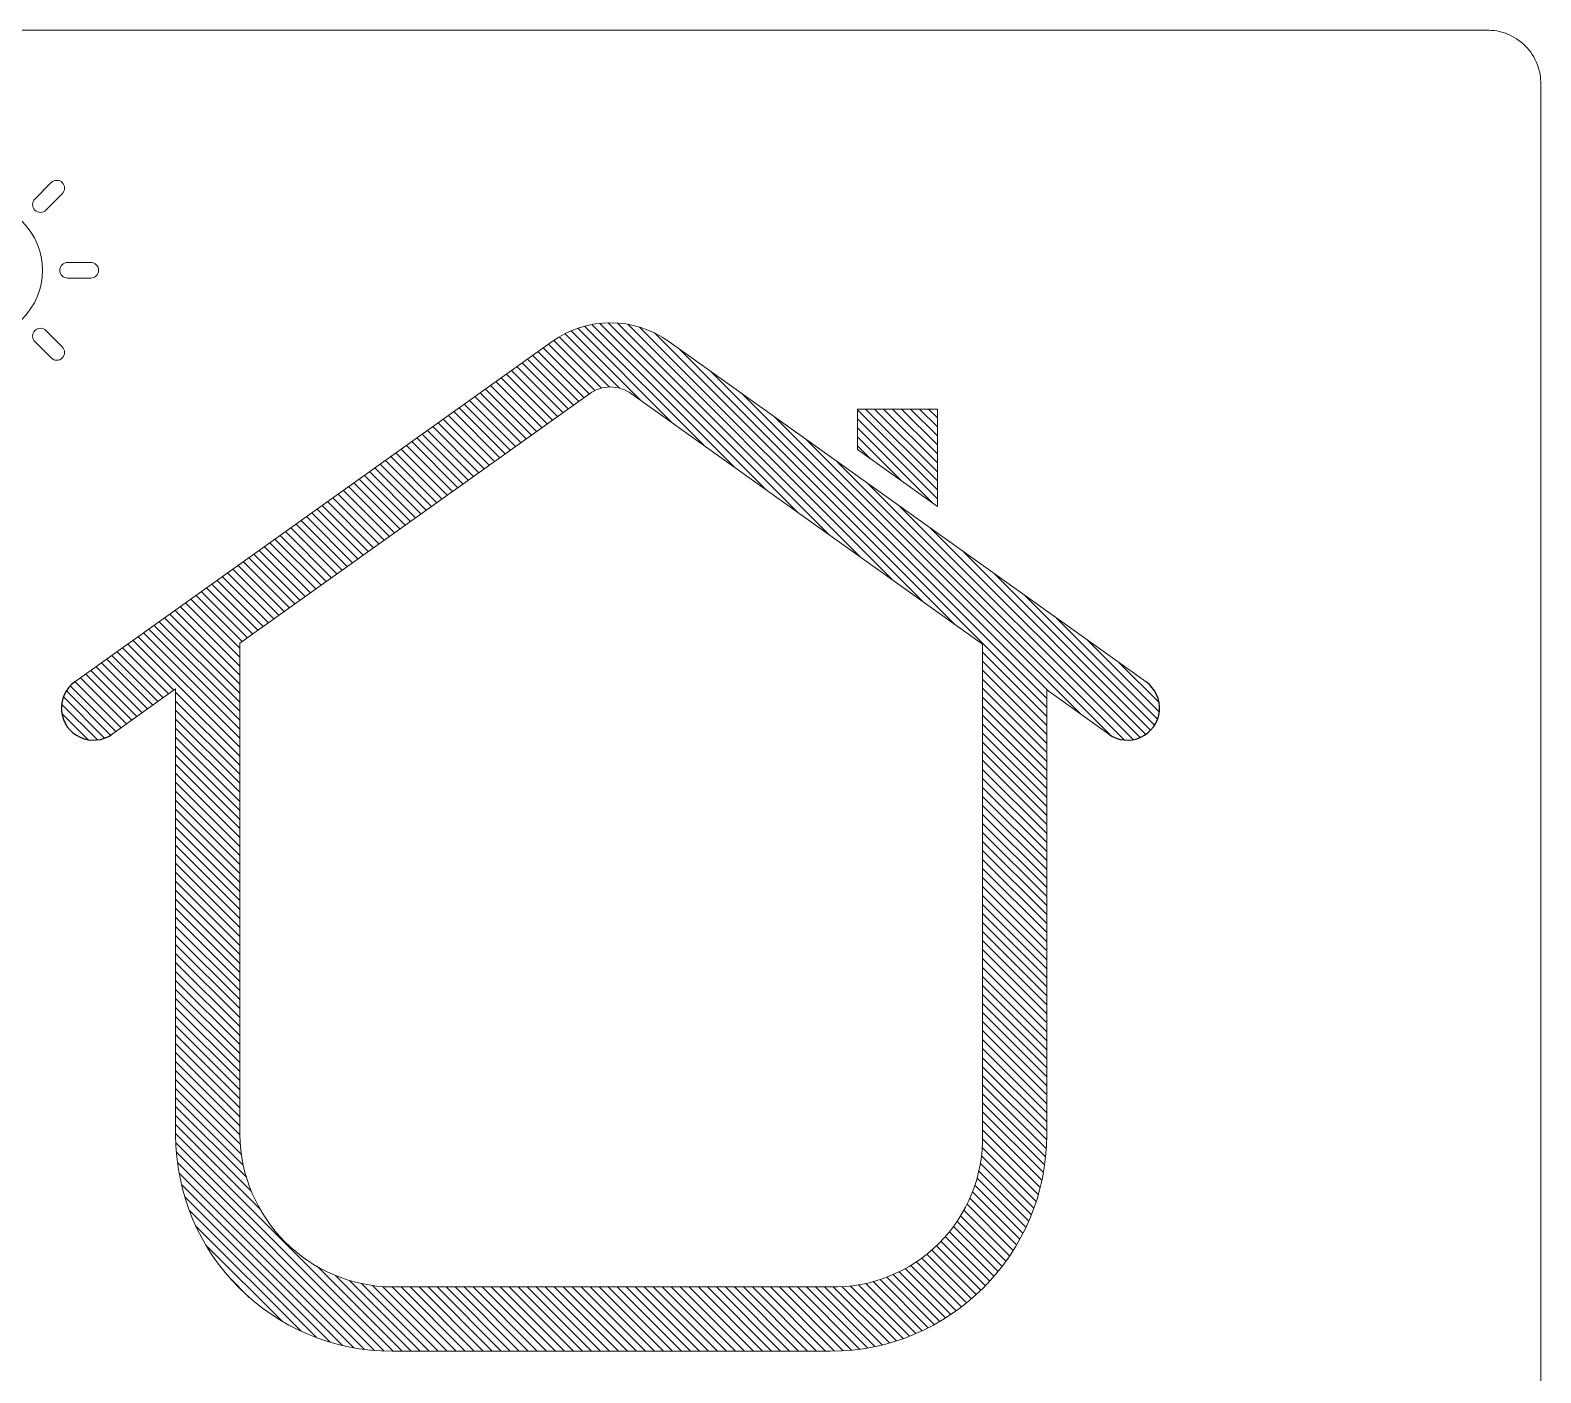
# Model space of a CAD drawing. Header units: inches. Extents: x -244 to 524, y 600 to 1121.
# Drawn here: x -38.48 to -4.37, y 942.76 to 973.07 of the extents above; entities that cross this region are included whole.
import ezdxf

# ---------------------------------------------------------------- set-up
doc = ezdxf.new("R2010")
doc.units = ezdxf.units.IN
doc.layers.add('1', color=7, linetype='Continuous', true_color=0xffffff)
doc.layers.add('DWG', color=7, linetype='Continuous')

msp = doc.modelspace()

# ---------------------------------------------------------------- hatches: boundary and pattern name
h = msp.add_hatch()
h.set_pattern_fill('ANSI31', color=256, scale=0.04530240000000001, angle=180)
h.set_pattern_definition([(135, (47561.22452696649, -4540.830341219268), (0.1017067887247808, 0.1017067887247808), [])])
edge = h.paths.add_edge_path(flags=16)
edge.add_arc((-20.33580574299756, 948.0637980538953), 3.365229619605534, -91.25370356869422, 1.2596779101122024, ccw=False)
edge.add_line((-20.40943531499651, 944.6993740201561), (-30.30220602344382, 944.6993740201511))
edge.add_arc((-30.25968242830579, 948.1821278227336), 3.483013394397148, 180.6935628474613, 269.3004669271686, ccw=False)
edge.add_line((-33.74244064294375, 948.1399671310843), (-33.74244064292688, 959.2356176118391))
edge.add_line((-33.74244064292688, 959.2356176118391), (-25.8472021831593, 964.8651721096606))
edge.add_arc((-25.37367841930812, 964.2010728397323), 0.8156301828963447, 54.50993046500702, 125.49006953424751, ccw=False)
edge.add_line((-24.90015465544793, 964.865172109654), (-16.97138940502994, 959.2117119507171))
edge.add_line((-16.97138940502994, 959.2117119507171), (-16.97138940504657, 948.1377784404755))
edge = h.paths.add_edge_path()
edge.add_arc((-37.04761689642727, 957.7687257289944), 0.7244921579563847, 125.49006953456649, 305.49006953469797, ccw=False)
edge.add_line((-37.4682294003659, 958.3586189468461), (-26.68842719103723, 966.0449585453795))
edge.add_arc((-25.37367841930346, 964.2010728397184), 2.264614498838015, 54.50993046543363, 125.49006953456649, ccw=False)
edge.add_line((-24.05892964757787, 966.0449585453795), (-13.27912743824093, 958.3586189468461))
edge.add_arc((-13.69973994217997, 957.7687257289944), 0.7244921579563847, -125.49006953468893, 54.50993046543363, ccw=False)
edge.add_line((-14.12035244611893, 957.1788325111416), (-15.52171260504774, 958.1780465850371))
edge.add_line((-15.52171260504774, 958.1780465850408), (-15.52171260504774, 948.1388246282946))
edge.add_arc((-20.41084001318653, 948.1388246282905), 4.889127408142247, -90, 5.212541509536095e-11, ccw=False)
edge.add_line((-20.41084001318653, 943.249697220154), (-30.3029900347952, 943.249697220154))
edge.add_arc((-30.3029900347952, 948.1388246282946), 4.889127408142247, 180, 270, ccw=False)
edge.add_line((-35.19211744293388, 948.1388246282946), (-35.19211744293388, 958.201952246147))
edge.add_line((-35.19211744293388, 958.2019522461434), (-36.62700439248829, 957.1788325111416))
h.paths.add_polyline_path([(-19.79831708770637, 964.5197582276086), (-19.79831708771496, 963.6074776132897), (-17.98933994668035, 962.317619751159), (-17.9893399466886, 964.5197582276086)], flags=16)

# ---------------------------------------------------------------- linework, layer by layer
at = {"lineweight": 5}
for p, q in [((-17.9893399466886, 964.5197582276086), (-19.79831708770637, 964.5197582276086)), ((-19.79831708770637, 964.5197582276086), (-19.79831708771496, 963.6074776132897)), ((-17.98933994668035, 962.317619751159), (-17.9893399466886, 964.5197582276086)), ((-35.19211744293388, 958.201952246147), (-35.19211744293388, 948.1388246282946)), ((-30.3029900347952, 943.249697220154), (-20.41084001318653, 943.249697220154))]:
    msp.add_line(p, q, dxfattribs=at)
for points in [[(-37.75132637437617, 969.6301093606984, 0.4142135623701922), (-38.00099339307513, 969.630109360693), (-38.37093724285567, 969.2601655109129, 0.414213562372151), (-38.37093724286026, 969.0104984922136, 0.4142135623743056), (-38.12127022415549, 969.0104984922132), (-37.75132637437617, 969.3804423419933, 0.4142135623743056)], [(-36.9314662996866, 967.6507920491396, -0.4142135623701922), (-37.10800754165276, 967.4742508071841), (-37.63118715133098, 967.4742508071823, -0.414213562372151), (-37.80772839329141, 967.6507920491396, -0.4142135623743056), (-37.63118715133098, 967.8273332911044), (-37.10800754165276, 967.8273332911044, -0.4142135623743056)], [(-37.75132637437617, 965.6714747375803, -0.4142135623701922), (-38.00099339307169, 965.6714747375856), (-38.37093724285797, 966.0414185873655, -0.414213562372151), (-38.37093724286026, 966.291085606065, -0.4142135623743056), (-38.12127022415549, 966.291085606065), (-37.75132637437617, 965.9211417562846, -0.4142135623743056)], [(-16.97138940504657, 948.1377784404755, -0.427120995568998), (-20.40943531499651, 944.6993740201561), (-30.30220602344382, 944.6993740201511, -0.4071099223713556), (-33.74244064294375, 948.1399671310843), (-33.74244064292688, 959.2356176118391), (-25.8472021831593, 964.8651721096606, -0.320006987056224), (-24.90015465544793, 964.865172109654), (-16.97138940502994, 959.2117119507171)]]:
    msp.add_lwpolyline(points, format="xyb", close=True, dxfattribs=at)
msp.add_circle((-39.73064368593563, 967.6507920491396), 1.534327531712367, dxfattribs=at)
for centre, start, end in [((-37.04761689642727, 957.7687257289944), 125.4900695345643, 305.4900695346624), ((-13.69973994217997, 957.7687257289944), 234.5099304653339, 54.50993046543023)]:
    msp.add_arc(centre, 0.7244921579563849, start, end)
for centre, start, end in [((-30.3029900347952, 948.1388246282946), 180, 270), ((-20.41084001318653, 948.1388246282905), 270, 0)]:
    msp.add_arc(centre, 4.889127408142247, start, end, dxfattribs=at)
at = {"layer": '1', "color": 7, "linetype": 'Continuous', "lineweight": 18}
for p, q in [((-5.561241423823176, 973.0710735173901), (-92.24190242382322, 973.0710735173901)), ((-4.36667042382318, 925.6758235173901), (-4.366606423823228, 971.8768915173899))]:
    msp.add_line(p, q, dxfattribs=at)
msp.add_open_spline([(-4.366606276609915, 971.8768911081419), (-4.366781086079882, 971.8948879938561), (-4.37112853197813, 972.0001769801435), (-4.396746510769631, 972.1501573596182), (-4.417597838557427, 972.2281142021819), (-4.505771848951113, 972.4567611614351), (-4.598787891927614, 972.6011833339379), (-4.835339094293559, 972.8380282568818), (-4.979680223274286, 972.9312649116031), (-5.208434076199197, 973.0197562030679), (-5.286465280471262, 973.0407097745073), (-5.436699159990454, 973.0664853285147), (-5.543234797579103, 973.070912269165), (-5.56124152009194, 973.0710734457779)], degree=3, knots=[0, 0, 0, 0, 0.125, 0.125, 0.25, 0.25, 0.499999999999999, 0.499999999999999, 0.749999999999998, 0.749999999999998, 0.874999999999999, 0.874999999999999, 1, 1, 1, 1], dxfattribs=at)
at = {"layer": 'DWG', "lineweight": 5}
for p, q in [((-26.68842719103723, 966.0449585453795), (-37.4682294003659, 958.3586189468461)), ((-24.05892964757787, 966.0449585453795), (-13.27912743824093, 958.3586189468461)), ((-19.79831708771496, 963.6074776132897), (-17.98933994667239, 962.317619751159)), ((-36.62700439248829, 957.1788325111416), (-35.19211744293388, 958.2019522461434)), ((-15.52171260504774, 958.1780465850408), (-15.52171260504774, 948.1388246282946)), ((-14.12035244611893, 957.1788325111416), (-15.52171260504774, 958.1780465850371))]:
    msp.add_line(p, q, dxfattribs=at)
msp.add_arc((-25.37367841930346, 964.2010728397184), 2.264614498838015, 54.5099304654402, 125.4900695345598, dxfattribs=at)

doc.saveas('drawing.dxf')
